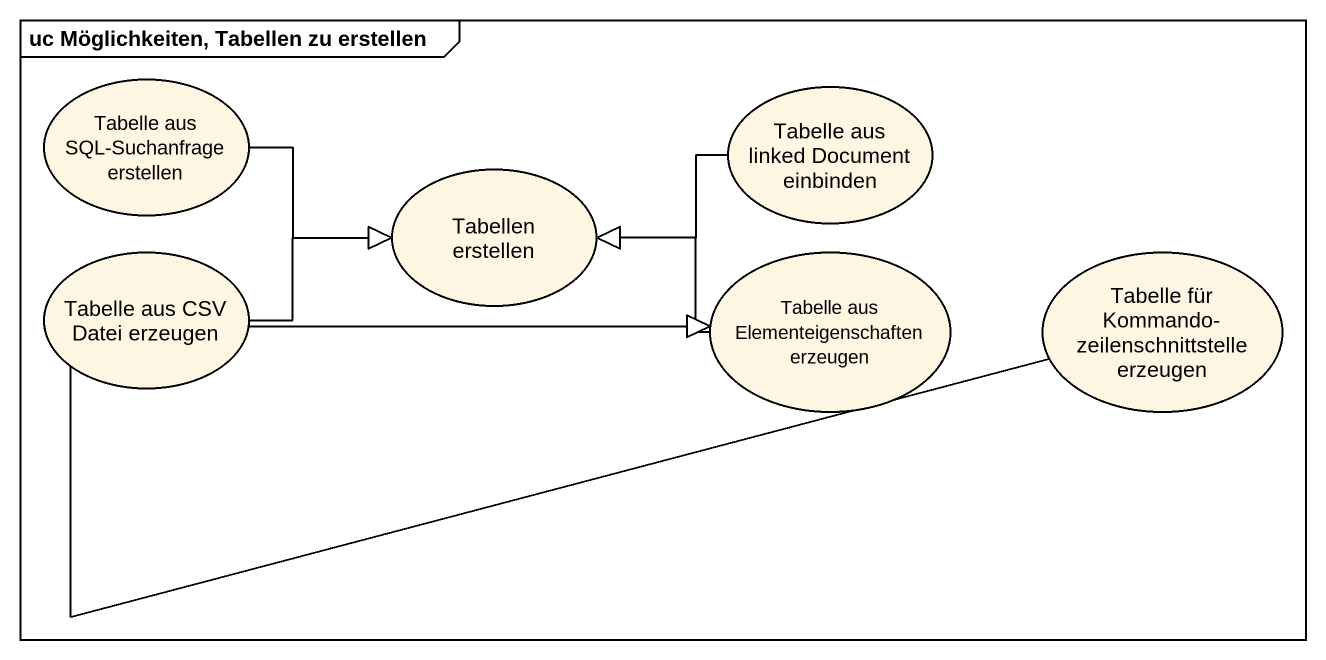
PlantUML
@startuml
mainframe uc Möglichkeiten, Tabellen zu erstellen
usecase "Tabelle aus SQL-Suchanfrage erstellen" as Tabelle_aus_SQL_Suchanfrage
usecase "Tabelle aus linked Document einbinden" as Tabelle_aus_linked_Document
usecase "Tabellen erstellen" as Tabellen_erstellen
usecase "Tabelle aus CSV Datei erzeugen" as Tabelle_aus_CSV_Datei
usecase "Tabelle aus Elementeigenschaften erzeugen" as Tabelle_aus
usecase "Tabelle für Kommando- zeilenschnittstelle erzeugen" as Tabelle_für_Kommando
Tabelle_aus_SQL_Suchanfrage -right-|> Tabellen_erstellen
Tabelle_aus_linked_Document -left-|> Tabellen_erstellen
Tabelle_aus_CSV_Datei -right-|> Tabellen_erstellen
Tabelle_aus -left-|> Tabellen_erstellen
Tabelle_für_Kommando -left-|> Tabelle_aus
@enduml
